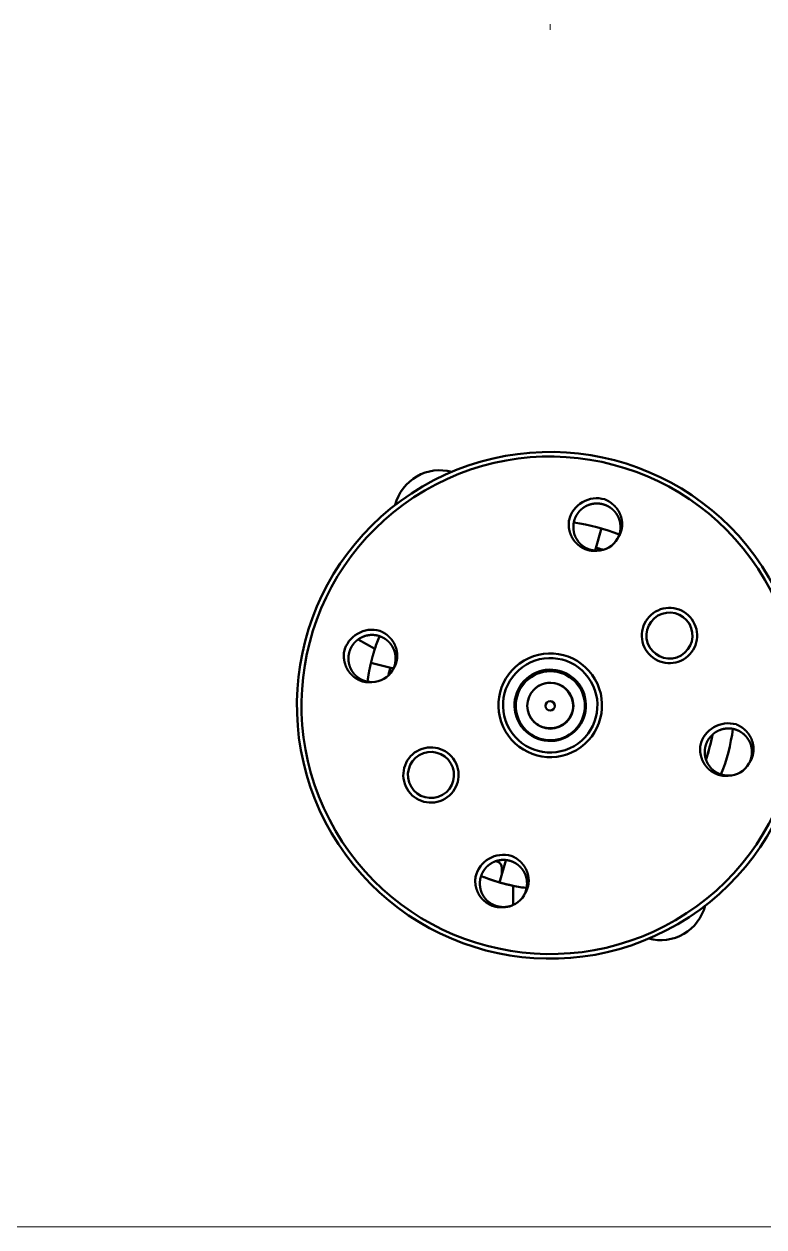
# Paper-space layout 'Layout1' of a CAD drawing. Header units: millimetres. Extents: x 0 to 420, y 0 to 297.
# Drawn here: x 116.8 to 181, y 0 to 104.5 of the extents above; entities that cross this region are included whole.
import ezdxf

# ---------------------------------------------------------------- set-up
doc = ezdxf.new("R2010")
doc.units = ezdxf.units.MM
doc.layers.add('170', color=7, linetype='Continuous', true_color=0xffffff)

psp = doc.layouts.get("Layout1")

# ---------------------------------------------------------------- linework, layer by layer
at = {"layer": '170', "color": 193, "linetype": 'Continuous', "lineweight": 13}
psp.add_line((162.47, 103.95), (162.47, 104.46), dxfattribs=at)
at = {"layer": '170', "color": 155, "linetype": 'Continuous', "lineweight": 50}
for p, q in [((166.39, 58.74), (166.94, 60.67)), ((147.24, 50.19), (145.8, 51.02)), ((148.86, 48.51), (146.91, 48.98)), ((179.32, 42.77), (179.25, 42.83)), ((158.62, 31.82), (158.08, 29.92)), ((158.29, 31.16), (158.29, 30.67)), ((159.27, 27.97), (159.26, 29.63))]:
    psp.add_line(p, q, dxfattribs=at)
at = {"layer": '170', "color": 80, "linetype": 'Continuous', "lineweight": 13}
psp.add_line((0, 0), (420, 0), dxfattribs=at)
at = {"layer": '170', "color": 155, "linetype": 'Continuous', "lineweight": 50}
for centre, radius, start, end in [((162.48, 45.3), 22, 300.3, 120.3), ((162.48, 45.3), 21.6, 300.3, 120.3), ((152.89, 61.71), 4, 119.7885, 165.5553), ((152.89, 61.71), 4, 75.0452, 119.7885), ((162.48, 45.3), 22, 120.3, 300.3), ((162.48, 45.3), 21.6, 120.3, 300.3), ((166.54, 60.78), 2.5, 74.4184, 166.1816), ((162.48, 45.3), 16, 67.9734, 82.6292), ((166.54, 60.78), 2.05, 269.742, 330.858), ((162.49, 45.26), 14.3, 71.4957, 73.8821), ((162.49, 45.26), 14.3, 71.5493, 73.8862), ((172.84, 51.36), 2.4, 120.3, 300.3), ((172.84, 51.36), 2.4, 300.3, 120.3), ((172.84, 51.36), 2, 300.3, 120.3), ((172.84, 51.36), 2, 120.3, 300.3), ((162.49, 45.27), 14, 30.1303, 30.7884), ((147, 49.36), 2.5, 74.4184, 166.1816), ((162.48, 45.3), 16, 157.7745, 162.2027), ((162.48, 45.3), 4.5, 120.3, 300.3), ((162.48, 45.3), 4.5, 300.3, 120.3), ((162.48, 45.3), 4.1, 300.3, 120.3), ((147, 49.36), 2.05, 269.742, 330.858), ((162.49, 45.26), 14.3, 166.6054, 169.2161), ((162.49, 45.26), 14.3, 166.6052, 169.0813), ((162.48, 45.3), 4.1, 120.3, 300.3), ((162.49, 45.26), 3, 0, 180), ((162.48, 45.3), 3.1, 300.3, 120.3), ((162.48, 45.3), 3.1, 120.3, 300.3), ((162.49, 45.26), 2, 0, 180), ((162.47, 45.25), 2, 0, 127.9322), ((162.49, 45.26), 3, 180, 0), ((162.49, 45.26), 2, 180, 0), ((162.48, 45.3), 2, 242.6, 17.9178), ((162.47, 45.25), 0.4, 0, 180), ((162.47, 45.25), 0.4, 180, 0), ((162.47, 45.25), 2, 356.8388, 0), ((162.48, 45.3), 2, 199.085, 242.6), ((177.95, 41.24), 2.5, 74.4184, 166.1816), ((162.48, 45.3), 16, 337.9545, 352.6311), ((162.49, 45.26), 14.3, 341.0808, 349.7903), ((162.49, 45.26), 14.3, 341.2184, 349.6533), ((152.12, 39.25), 2.4, 120.3, 300.3), ((152.12, 39.25), 2, 120.3, 300.3), ((152.12, 39.25), 2.4, 300.3, 120.3), ((152.12, 39.25), 2, 300.3, 120.3), ((177.95, 41.24), 2.05, 269.742, 330.858), ((158.42, 29.82), 2.5, 74.4184, 166.1816), ((162.49, 45.26), 14.3, 250.7603, 251.2072), ((157.69, 31.16), 0.6, 0, 71.2063), ((162.48, 45.3), 16, 258.3973, 262.8255), ((158.42, 29.82), 2.05, 269.742, 330.858), ((172.06, 28.9), 4, 300.3, 345.5552), ((172.06, 28.9), 4, 255.0446, 300.3)]:
    psp.add_arc(centre, radius, start, end, dxfattribs=at)
for points, knots in [([(168.33, 59.77), (168.38, 59.87), (168.4, 59.93), (168.43, 59.99), (168.48, 60.11), (168.51, 60.23), (168.53, 60.3), (168.55, 60.36), (168.56, 60.43), (168.57, 60.49), (168.58, 60.62), (168.59, 60.75), (168.59, 60.88), (168.57, 61.01), (168.57, 61.08), (168.56, 61.14), (168.54, 61.21), (168.53, 61.27), (168.49, 61.39), (168.45, 61.52), (168.4, 61.64), (168.34, 61.76), (168.27, 61.87), (168.2, 61.98), (168.12, 62.08), (168.04, 62.18), (167.99, 62.22), (167.94, 62.27), (167.89, 62.31), (167.84, 62.36), (167.74, 62.44), (167.63, 62.51), (167.52, 62.58), (167.4, 62.64), (167.34, 62.66), (167.28, 62.69), (167.22, 62.71), (167.16, 62.73), (167.03, 62.77), (166.91, 62.79), (166.84, 62.8), (166.78, 62.81), (166.71, 62.82), (166.65, 62.82), (166.52, 62.83), (166.39, 62.82), (166.26, 62.81), (166.13, 62.79), (166.06, 62.77), (166, 62.76), (165.94, 62.74), (165.87, 62.72), (165.75, 62.67), (165.63, 62.62), (165.52, 62.56), (165.41, 62.49), (165.35, 62.45), (165.3, 62.41), (165.25, 62.37), (165.2, 62.33), (165.1, 62.24), (165.01, 62.15), (164.97, 62.1), (164.93, 62.05), (164.89, 61.99), (164.85, 61.94), (164.78, 61.83), (164.72, 61.72), (164.66, 61.6), (164.61, 61.48), (164.59, 61.42), (164.57, 61.35), (164.55, 61.29), (164.54, 61.23), (164.51, 61.1), (164.5, 60.97), (164.49, 60.84), (164.49, 60.71), (164.49, 60.64), (164.5, 60.58), (164.51, 60.51), (164.52, 60.45), (164.54, 60.32), (164.57, 60.19), (164.59, 60.13), (164.61, 60.07), (164.64, 60.01), (164.66, 59.95), (164.72, 59.83), (164.79, 59.72), (164.86, 59.61), (164.93, 59.5), (164.98, 59.45), (165.02, 59.4), (165.06, 59.35), (165.11, 59.31), (165.21, 59.22), (165.31, 59.14), (165.41, 59.06), (165.53, 58.99), (165.58, 58.96), (165.64, 58.93), (165.7, 58.91), (165.76, 58.88), (165.88, 58.83), (166.01, 58.8), (166.07, 58.78), (166.14, 58.77), (166.2, 58.76), (166.27, 58.75), (166.4, 58.73), (166.53, 58.73)], [0, 0, 0.010123, 0.016233, 0.022328, 0.034494, 0.04667, 0.052778, 0.058907, 0.065061, 0.07121, 0.083431, 0.0956, 0.107765, 0.119977, 0.126122, 0.132278, 0.138416, 0.14453, 0.156713, 0.168878, 0.181074, 0.193349, 0.205627, 0.217823, 0.229984, 0.242161, 0.248271, 0.254405, 0.26056, 0.266706, 0.278922, 0.29109, 0.303261, 0.315482, 0.321631, 0.327788, 0.33392, 0.340031, 0.352208, 0.364371, 0.370463, 0.37657, 0.3827, 0.388853, 0.401121, 0.413311, 0.425473, 0.437657, 0.443773, 0.449913, 0.456071, 0.462213, 0.474425, 0.486593, 0.498765, 0.510991, 0.517142, 0.523294, 0.529421, 0.535526, 0.547698, 0.559861, 0.565955, 0.572067, 0.578204, 0.58436, 0.596621, 0.608808, 0.620973, 0.633162, 0.639282, 0.645427, 0.651583, 0.657719, 0.66992, 0.682083, 0.694256, 0.706489, 0.712642, 0.718793, 0.724916, 0.731019, 0.743192, 0.75536, 0.761458, 0.767574, 0.773718, 0.779875, 0.792128, 0.804311, 0.816472, 0.828662, 0.834784, 0.840933, 0.847086, 0.853214, 0.86541, 0.877573, 0.889751, 0.901995, 0.908151, 0.9143, 0.92042, 0.926521, 0.938691, 0.95086, 0.95696, 0.963079, 0.969224, 0.975384, 0.987687, 1, 1]), ([(168.33, 59.78), (168.4, 59.89), (168.47, 60), (168.5, 60.05), (168.53, 60.11), (168.55, 60.17), (168.58, 60.23), (168.62, 60.35), (168.66, 60.48), (168.69, 60.6), (168.71, 60.73), (168.72, 60.79), (168.72, 60.86), (168.73, 60.92), (168.73, 60.99), (168.73, 61.12), (168.72, 61.25), (168.7, 61.37), (168.68, 61.5), (168.66, 61.56), (168.65, 61.63), (168.63, 61.69), (168.61, 61.75), (168.51, 61.99), (168.39, 62.22), (168.35, 62.27), (168.31, 62.32), (168.28, 62.38), (168.24, 62.43), (168.15, 62.53), (168.07, 62.62), (167.97, 62.71), (167.87, 62.79), (167.82, 62.84), (167.77, 62.87), (167.72, 62.91), (167.67, 62.95), (167.56, 63.02), (167.44, 63.08), (167.33, 63.14), (167.21, 63.19)], [0, 0, 0.031176, 0.062342, 0.077962, 0.093627, 0.109364, 0.12512, 0.156457, 0.187631, 0.218767, 0.249982, 0.265653, 0.281386, 0.297126, 0.312811, 0.34405, 0.375211, 0.406397, 0.437706, 0.453443, 0.469177, 0.484844, 0.500461, 0.562637, 0.62504, 0.640775, 0.656505, 0.672176, 0.687802, 0.71898, 0.750128, 0.781339, 0.812694, 0.828429, 0.844128, 0.859769, 0.875369, 0.90649, 0.937576, 0.968717, 1, 1]), ([(164.11, 61.37), (164.1, 61.25), (164.09, 61.12), (164.09, 60.99), (164.09, 60.86), (164.1, 60.8), (164.11, 60.73), (164.11, 60.67), (164.12, 60.6), (164.15, 60.48), (164.18, 60.35), (164.22, 60.23), (164.27, 60.11), (164.32, 59.99), (164.38, 59.87), (164.41, 59.82), (164.44, 59.76), (164.48, 59.71), (164.51, 59.65), (164.59, 59.55), (164.67, 59.45), (164.76, 59.36), (164.86, 59.27), (164.91, 59.23), (164.96, 59.19), (165.01, 59.15), (165.06, 59.11), (165.17, 59.04), (165.28, 58.97), (165.4, 58.92), (165.51, 58.86), (165.57, 58.84), (165.64, 58.82), (165.7, 58.8), (165.76, 58.78), (165.89, 58.75), (166.01, 58.73), (166.14, 58.72), (166.27, 58.71), (166.34, 58.71), (166.4, 58.72), (166.46, 58.72), (166.53, 58.73)], [0, 0, 0.031315, 0.062485, 0.093604, 0.124757, 0.140374, 0.156032, 0.171751, 0.187499, 0.218863, 0.250057, 0.281168, 0.312282, 0.34349, 0.37489, 0.390643, 0.406343, 0.421976, 0.437559, 0.468636, 0.499683, 0.530806, 0.562108, 0.577857, 0.593601, 0.609282, 0.624914, 0.656088, 0.687226, 0.718426, 0.749804, 0.765563, 0.781285, 0.796931, 0.812526, 0.843614, 0.87468, 0.905843, 0.937233, 0.953002, 0.968726, 0.984383, 1, 1]), ([(148.79, 48.36), (148.83, 48.42), (148.88, 48.55), (148.94, 48.68), (148.98, 48.81), (149.01, 48.95), (149.02, 49.02), (149.03, 49.09), (149.04, 49.16), (149.05, 49.23), (149.05, 49.37), (149.05, 49.51), (149.04, 49.58), (149.03, 49.64), (149.02, 49.71), (149.01, 49.78), (148.97, 49.92), (148.93, 50.05), (148.88, 50.18), (148.82, 50.31), (148.8, 50.34), (148.79, 50.37), (148.77, 50.4), (148.75, 50.43), (148.71, 50.49), (148.67, 50.55), (148.59, 50.66), (148.5, 50.76), (148.45, 50.81), (148.4, 50.86), (148.37, 50.88), (148.35, 50.91), (148.32, 50.93), (148.29, 50.95), (148.18, 51.04), (148.07, 51.11), (147.94, 51.18), (147.82, 51.24), (147.75, 51.27), (147.69, 51.29), (147.62, 51.32), (147.55, 51.34), (147.42, 51.37), (147.28, 51.39), (147.21, 51.4), (147.14, 51.41), (147.07, 51.41), (147, 51.41), (146.86, 51.41), (146.72, 51.39), (146.59, 51.37), (146.45, 51.34), (146.38, 51.32), (146.32, 51.29), (146.25, 51.27), (146.19, 51.24), (146.06, 51.18), (145.94, 51.11), (145.88, 51.08), (145.82, 51.04), (145.76, 51), (145.71, 50.95), (145.6, 50.86), (145.51, 50.76), (145.41, 50.66), (145.33, 50.55), (145.25, 50.43), (145.18, 50.31), (145.12, 50.18), (145.07, 50.05), (145.05, 49.99), (145.03, 49.92), (145.01, 49.85), (145, 49.78), (144.97, 49.65), (144.96, 49.51), (144.95, 49.37), (144.96, 49.23), (144.97, 49.09), (144.99, 48.95), (145.03, 48.82), (145.07, 48.68), (145.09, 48.62), (145.12, 48.55), (145.15, 48.49), (145.18, 48.42), (145.25, 48.3), (145.32, 48.19), (145.36, 48.13), (145.41, 48.07), (145.45, 48.02), (145.5, 47.97), (145.6, 47.87), (145.7, 47.78), (145.81, 47.69), (145.93, 47.62), (145.99, 47.58), (146.05, 47.55), (146.11, 47.51), (146.18, 47.48), (146.31, 47.43), (146.44, 47.39), (146.51, 47.37), (146.57, 47.36), (146.64, 47.34), (146.71, 47.33), (146.85, 47.32), (146.99, 47.31)], [0, 0, 0.007153, 0.020213, 0.033221, 0.046235, 0.059315, 0.065893, 0.072463, 0.079001, 0.085518, 0.098521, 0.111535, 0.118066, 0.124622, 0.131202, 0.137771, 0.150825, 0.163832, 0.17685, 0.18994, 0.193233, 0.196525, 0.199811, 0.203087, 0.209622, 0.216137, 0.229139, 0.242154, 0.248687, 0.255247, 0.258539, 0.261831, 0.265115, 0.26839, 0.281436, 0.29444, 0.307461, 0.32056, 0.327142, 0.333704, 0.340236, 0.34675, 0.359752, 0.372772, 0.379309, 0.385873, 0.392452, 0.39901, 0.412049, 0.425051, 0.438075, 0.451182, 0.457763, 0.46432, 0.470849, 0.477362, 0.490365, 0.503392, 0.509933, 0.516502, 0.523079, 0.529631, 0.542664, 0.555663, 0.568691, 0.581806, 0.594929, 0.607966, 0.620969, 0.634002, 0.640548, 0.647125, 0.653701, 0.660247, 0.673275, 0.686274, 0.699308, 0.712429, 0.725544, 0.738573, 0.751576, 0.764613, 0.771167, 0.777746, 0.784318, 0.790861, 0.803887, 0.816888, 0.823399, 0.829925, 0.836479, 0.843058, 0.856161, 0.869184, 0.882186, 0.895227, 0.901786, 0.908367, 0.914933, 0.921472, 0.934496, 0.9475, 0.954013, 0.960544, 0.967103, 0.973686, 0.98684, 1, 1]), ([(148.79, 48.36), (148.87, 48.47), (148.93, 48.58), (148.96, 48.64), (148.99, 48.69), (149.02, 48.75), (149.04, 48.81), (149.09, 48.94), (149.12, 49.06), (149.15, 49.19), (149.17, 49.31), (149.18, 49.38), (149.19, 49.44), (149.19, 49.51), (149.19, 49.57), (149.19, 49.7), (149.18, 49.83), (149.16, 49.96), (149.14, 50.08), (149.13, 50.15), (149.11, 50.21), (149.09, 50.27), (149.07, 50.33), (148.97, 50.57), (148.85, 50.8), (148.81, 50.85), (148.78, 50.91), (148.74, 50.96), (148.7, 51.01), (148.62, 51.11), (148.53, 51.2), (148.44, 51.29), (148.34, 51.38), (148.29, 51.42), (148.24, 51.46), (148.18, 51.5), (148.13, 51.53), (148.02, 51.6), (147.91, 51.66), (147.79, 51.72), (147.67, 51.77)], [0, 0, 0.031175, 0.062342, 0.077961, 0.093626, 0.109363, 0.12512, 0.156457, 0.187631, 0.218767, 0.249982, 0.265653, 0.281386, 0.297126, 0.31281, 0.344049, 0.375211, 0.406397, 0.437706, 0.453443, 0.469176, 0.484844, 0.500461, 0.562637, 0.62504, 0.640775, 0.656505, 0.672176, 0.687804, 0.71898, 0.750128, 0.781339, 0.812694, 0.828429, 0.844128, 0.859769, 0.875369, 0.90649, 0.937576, 0.968717, 1, 1]), ([(147.24, 50.19), (147.24, 50.17), (147.23, 50.14), (147.22, 50.1), (147.2, 50.06), (147.18, 50), (147.17, 49.96), (147.16, 49.92), (147.15, 49.88), (147.14, 49.84), (147.11, 49.75), (147.08, 49.64), (147.05, 49.53), (147.01, 49.4), (146.98, 49.26), (146.94, 49.11), (146.92, 49.03), (146.9, 48.95), (146.89, 48.9), (146.88, 48.86), (146.87, 48.82), (146.86, 48.77), (146.82, 48.59), (146.78, 48.4), (146.74, 48.2), (146.7, 47.98), (146.67, 47.76), (146.63, 47.53), (146.61, 47.36)], [0, 0, 0.007835, 0.017596, 0.031264, 0.048871, 0.070484, 0.082821, 0.096197, 0.110631, 0.12608, 0.159835, 0.197395, 0.238767, 0.284005, 0.333175, 0.386391, 0.414558, 0.443792, 0.458799, 0.474026, 0.489442, 0.505056, 0.569472, 0.637023, 0.707719, 0.781595, 0.858701, 0.939119, 1, 1]), ([(144.57, 49.96), (144.56, 49.83), (144.55, 49.7), (144.55, 49.57), (144.56, 49.44), (144.56, 49.38), (144.57, 49.31), (144.58, 49.25), (144.59, 49.19), (144.61, 49.06), (144.65, 48.93), (144.69, 48.81), (144.73, 48.69), (144.78, 48.57), (144.84, 48.46), (144.87, 48.4), (144.91, 48.34), (144.94, 48.29), (144.98, 48.24), (145.06, 48.13), (145.14, 48.04), (145.23, 47.94), (145.32, 47.85), (145.37, 47.81), (145.42, 47.77), (145.47, 47.73), (145.52, 47.69), (145.63, 47.62), (145.74, 47.56), (145.86, 47.5), (145.98, 47.45), (146.04, 47.42), (146.1, 47.4), (146.16, 47.38), (146.22, 47.37), (146.35, 47.34), (146.48, 47.31), (146.6, 47.3), (146.73, 47.3), (146.8, 47.3), (146.86, 47.3), (146.93, 47.3), (146.99, 47.31)], [0, 0, 0.031314, 0.062485, 0.093603, 0.124757, 0.140373, 0.156031, 0.17175, 0.187498, 0.218862, 0.250057, 0.281167, 0.312282, 0.34349, 0.37489, 0.390643, 0.406343, 0.421975, 0.437559, 0.468635, 0.499683, 0.530805, 0.562107, 0.577856, 0.5936, 0.609282, 0.624914, 0.656088, 0.687223, 0.718426, 0.749804, 0.765563, 0.781285, 0.796931, 0.812525, 0.843614, 0.874678, 0.90584, 0.937233, 0.953002, 0.968726, 0.984383, 1, 1]), ([(179.74, 40.24), (179.75, 40.25), (179.81, 40.37), (179.86, 40.49), (179.91, 40.62), (179.94, 40.75), (179.96, 40.81), (179.97, 40.88), (179.98, 40.94), (179.99, 41.01), (180, 41.14), (180, 41.28), (180, 41.41), (179.98, 41.54), (179.97, 41.61), (179.96, 41.67), (179.94, 41.74), (179.93, 41.8), (179.89, 41.93), (179.84, 42.05), (179.81, 42.11), (179.78, 42.17), (179.75, 42.23), (179.71, 42.29), (179.64, 42.4), (179.56, 42.51), (179.48, 42.61), (179.38, 42.71), (179.34, 42.76), (179.29, 42.8), (179.23, 42.84), (179.18, 42.88), (179.07, 42.96), (178.96, 43.03), (178.9, 43.06), (178.84, 43.09), (178.78, 43.12), (178.72, 43.14), (178.59, 43.19), (178.46, 43.23), (178.33, 43.26), (178.2, 43.28), (178.14, 43.28), (178.07, 43.29), (178, 43.29), (177.93, 43.29), (177.8, 43.29), (177.67, 43.27), (177.54, 43.25), (177.41, 43.22), (177.34, 43.2), (177.28, 43.18), (177.22, 43.15), (177.15, 43.13), (177.03, 43.07), (176.92, 43.01), (176.86, 42.97), (176.8, 42.94), (176.75, 42.9), (176.7, 42.86), (176.59, 42.77), (176.5, 42.68), (176.41, 42.58), (176.32, 42.48), (176.28, 42.43), (176.24, 42.37), (176.21, 42.31), (176.17, 42.26), (176.11, 42.14), (176.06, 42.02), (176.03, 41.96), (176.01, 41.89), (175.99, 41.83), (175.97, 41.76), (175.94, 41.63), (175.92, 41.5), (175.91, 41.37), (175.9, 41.24), (175.91, 41.17), (175.91, 41.1), (175.91, 41.04), (175.92, 40.97), (175.94, 40.84), (175.97, 40.71), (176.01, 40.58), (176.06, 40.46), (176.09, 40.39), (176.12, 40.33), (176.15, 40.27), (176.18, 40.22), (176.25, 40.1), (176.33, 40), (176.37, 39.94), (176.41, 39.89), (176.46, 39.84), (176.5, 39.79), (176.6, 39.7), (176.7, 39.62), (176.81, 39.54), (176.92, 39.47), (176.98, 39.44), (177.04, 39.41), (177.1, 39.38), (177.16, 39.35), (177.29, 39.3), (177.41, 39.26), (177.48, 39.25), (177.54, 39.23), (177.61, 39.22), (177.68, 39.21), (177.81, 39.2), (177.95, 39.19)], [0, 0, 0.001611, 0.014129, 0.026572, 0.038993, 0.051444, 0.057698, 0.06398, 0.070261, 0.076516, 0.088966, 0.101384, 0.113824, 0.126339, 0.132625, 0.138895, 0.145137, 0.151362, 0.163787, 0.176221, 0.18246, 0.188721, 0.195007, 0.201286, 0.213762, 0.226187, 0.23861, 0.251088, 0.257367, 0.263651, 0.26991, 0.276147, 0.288579, 0.301002, 0.307227, 0.313471, 0.319744, 0.32603, 0.338545, 0.350983, 0.363403, 0.375855, 0.38211, 0.388393, 0.394673, 0.400924, 0.413373, 0.425793, 0.438237, 0.450757, 0.457044, 0.463311, 0.469553, 0.475776, 0.488201, 0.500634, 0.506873, 0.513134, 0.519419, 0.525695, 0.538168, 0.550591, 0.563017, 0.5755, 0.581782, 0.588066, 0.594323, 0.600559, 0.612991, 0.625416, 0.631643, 0.637888, 0.644161, 0.650448, 0.662955, 0.675391, 0.68781, 0.700264, 0.706523, 0.712807, 0.719085, 0.725337, 0.737785, 0.750206, 0.762653, 0.775177, 0.781464, 0.787728, 0.793967, 0.80019, 0.81261, 0.825044, 0.831283, 0.837546, 0.843831, 0.850105, 0.862575, 0.874998, 0.887428, 0.899916, 0.906198, 0.912483, 0.918739, 0.924973, 0.937404, 0.94983, 0.956057, 0.962301, 0.968575, 0.974864, 0.987428, 1, 1]), ([(179.74, 40.24), (179.82, 40.35), (179.88, 40.46), (179.91, 40.52), (179.94, 40.57), (179.97, 40.63), (180, 40.69), (180.04, 40.82), (180.08, 40.94), (180.1, 41.07), (180.12, 41.19), (180.13, 41.26), (180.14, 41.32), (180.14, 41.39), (180.14, 41.45), (180.14, 41.58), (180.13, 41.71), (180.12, 41.84), (180.09, 41.96), (180.08, 42.03), (180.06, 42.09), (180.04, 42.15), (180.02, 42.21), (179.93, 42.45), (179.8, 42.68), (179.77, 42.73), (179.73, 42.79), (179.69, 42.84), (179.65, 42.89), (179.57, 42.99), (179.48, 43.08), (179.39, 43.17), (179.29, 43.26), (179.24, 43.3), (179.19, 43.34), (179.14, 43.38), (179.08, 43.41), (178.97, 43.48), (178.86, 43.54), (178.75, 43.6), (178.63, 43.65)], [0, 0, 0.031175, 0.06234, 0.07796, 0.093625, 0.109362, 0.125117, 0.156454, 0.18763, 0.218766, 0.24998, 0.265652, 0.281385, 0.297125, 0.31281, 0.344048, 0.375211, 0.406395, 0.437706, 0.453442, 0.469176, 0.484845, 0.500461, 0.562636, 0.625041, 0.640776, 0.656506, 0.672173, 0.687803, 0.718978, 0.750128, 0.781336, 0.812694, 0.828428, 0.844128, 0.859771, 0.875369, 0.906492, 0.937579, 0.968719, 1, 1]), ([(175.53, 41.84), (175.51, 41.71), (175.5, 41.58), (175.5, 41.45), (175.51, 41.32), (175.51, 41.26), (175.52, 41.19), (175.53, 41.13), (175.54, 41.07), (175.57, 40.94), (175.6, 40.81), (175.64, 40.69), (175.68, 40.57), (175.74, 40.45), (175.79, 40.34), (175.83, 40.28), (175.86, 40.22), (175.89, 40.17), (175.93, 40.12), (176.01, 40.01), (176.09, 39.92), (176.18, 39.82), (176.27, 39.73), (176.32, 39.69), (176.37, 39.65), (176.42, 39.61), (176.48, 39.57), (176.58, 39.5), (176.7, 39.44), (176.81, 39.38), (176.93, 39.33), (176.99, 39.3), (177.05, 39.28), (177.11, 39.26), (177.18, 39.25), (177.3, 39.22), (177.43, 39.19), (177.56, 39.18), (177.69, 39.18), (177.75, 39.18), (177.82, 39.18), (177.88, 39.18), (177.95, 39.19)], [0, 0, 0.031314, 0.062485, 0.093604, 0.124757, 0.140374, 0.156032, 0.171751, 0.187499, 0.218863, 0.250057, 0.281168, 0.312283, 0.34349, 0.374892, 0.390644, 0.406344, 0.421977, 0.43756, 0.468635, 0.499682, 0.530805, 0.562107, 0.577856, 0.593601, 0.609282, 0.624914, 0.65609, 0.687227, 0.718431, 0.749803, 0.765563, 0.781287, 0.796933, 0.812525, 0.843617, 0.874683, 0.905843, 0.937233, 0.953002, 0.968729, 0.984383, 1, 1]), ([(160.21, 28.82), (160.24, 28.89), (160.3, 29.01), (160.35, 29.14), (160.39, 29.28), (160.43, 29.41), (160.44, 29.48), (160.45, 29.55), (160.46, 29.62), (160.46, 29.69), (160.47, 29.83), (160.46, 29.97), (160.46, 30.04), (160.45, 30.11), (160.44, 30.18), (160.42, 30.25), (160.39, 30.38), (160.35, 30.52), (160.3, 30.64), (160.24, 30.77), (160.22, 30.8), (160.2, 30.83), (160.19, 30.86), (160.17, 30.89), (160.13, 30.95), (160.09, 31.01), (160.01, 31.12), (159.91, 31.23), (159.87, 31.28), (159.82, 31.32), (159.79, 31.35), (159.76, 31.37), (159.74, 31.39), (159.71, 31.42), (159.6, 31.5), (159.48, 31.58), (159.36, 31.65), (159.23, 31.71), (159.17, 31.73), (159.1, 31.76), (159.04, 31.78), (158.97, 31.8), (158.83, 31.83), (158.7, 31.86), (158.63, 31.86), (158.56, 31.87), (158.49, 31.87), (158.42, 31.87), (158.28, 31.87), (158.14, 31.86), (158, 31.83), (157.87, 31.8), (157.8, 31.78), (157.73, 31.76), (157.67, 31.73), (157.6, 31.71), (157.48, 31.65), (157.36, 31.58), (157.3, 31.54), (157.24, 31.5), (157.18, 31.46), (157.13, 31.42), (157.02, 31.32), (156.92, 31.23), (156.83, 31.12), (156.75, 31.01), (156.67, 30.89), (156.6, 30.77), (156.54, 30.65), (156.49, 30.52), (156.47, 30.45), (156.45, 30.38), (156.43, 30.31), (156.41, 30.25), (156.39, 30.11), (156.37, 29.97), (156.37, 29.83), (156.37, 29.69), (156.39, 29.55), (156.41, 29.41), (156.44, 29.28), (156.48, 29.15), (156.51, 29.08), (156.53, 29.01), (156.56, 28.95), (156.59, 28.89), (156.66, 28.77), (156.74, 28.65), (156.78, 28.59), (156.82, 28.54), (156.87, 28.48), (156.91, 28.43), (157.01, 28.33), (157.12, 28.24), (157.23, 28.16), (157.34, 28.08), (157.4, 28.04), (157.47, 28.01), (157.53, 27.98), (157.59, 27.95), (157.72, 27.9), (157.85, 27.85), (157.92, 27.84), (157.99, 27.82), (158.06, 27.81), (158.13, 27.8), (158.27, 27.78), (158.41, 27.77)], [0, 0, 0.007153, 0.020213, 0.033221, 0.046235, 0.059315, 0.065894, 0.072463, 0.079001, 0.085518, 0.098522, 0.111535, 0.118066, 0.124622, 0.131202, 0.137771, 0.150825, 0.163831, 0.17685, 0.189941, 0.193233, 0.196526, 0.199811, 0.203088, 0.209622, 0.216137, 0.229139, 0.242154, 0.248688, 0.255247, 0.258539, 0.261831, 0.265115, 0.26839, 0.281437, 0.29444, 0.307462, 0.320561, 0.327142, 0.333704, 0.340236, 0.346751, 0.359752, 0.372772, 0.379309, 0.385874, 0.392451, 0.39901, 0.412049, 0.425051, 0.438075, 0.451183, 0.457763, 0.46432, 0.47085, 0.477362, 0.490366, 0.503391, 0.509933, 0.516503, 0.52308, 0.529632, 0.542664, 0.555664, 0.568691, 0.581806, 0.594929, 0.607966, 0.62097, 0.634002, 0.640548, 0.647125, 0.653701, 0.660247, 0.673275, 0.686275, 0.699309, 0.712429, 0.725544, 0.738573, 0.751577, 0.764614, 0.771168, 0.777747, 0.784319, 0.790862, 0.803887, 0.816889, 0.823399, 0.829925, 0.83648, 0.843058, 0.856162, 0.869184, 0.882186, 0.895228, 0.901787, 0.908367, 0.914934, 0.921473, 0.934496, 0.9475, 0.954014, 0.960544, 0.967104, 0.973686, 0.98684, 1, 1]), ([(160.21, 28.83), (160.28, 28.93), (160.35, 29.04), (160.38, 29.1), (160.41, 29.16), (160.43, 29.22), (160.46, 29.28), (160.5, 29.4), (160.54, 29.52), (160.57, 29.65), (160.59, 29.78), (160.6, 29.84), (160.6, 29.91), (160.61, 29.97), (160.61, 30.04), (160.61, 30.16), (160.6, 30.29), (160.58, 30.42), (160.56, 30.55), (160.54, 30.61), (160.53, 30.67), (160.51, 30.74), (160.49, 30.8), (160.39, 31.04), (160.27, 31.26), (160.23, 31.32), (160.19, 31.37), (160.16, 31.42), (160.12, 31.47), (160.03, 31.57), (159.95, 31.67), (159.85, 31.76), (159.75, 31.84), (159.7, 31.88), (159.65, 31.92), (159.6, 31.96), (159.55, 32), (159.44, 32.06), (159.32, 32.13), (159.21, 32.18), (159.09, 32.23)], [0, 0, 0.031174, 0.062341, 0.077962, 0.093627, 0.109362, 0.125118, 0.156455, 0.18763, 0.218766, 0.249981, 0.265652, 0.281385, 0.297125, 0.312809, 0.344048, 0.375211, 0.406396, 0.437705, 0.453442, 0.469175, 0.484844, 0.50046, 0.562635, 0.62504, 0.640775, 0.656503, 0.672174, 0.687802, 0.718978, 0.750128, 0.781337, 0.812693, 0.828427, 0.844128, 0.859769, 0.87537, 0.90649, 0.937577, 0.968717, 1, 1]), ([(155.99, 30.42), (155.98, 30.29), (155.97, 30.16), (155.97, 30.04), (155.97, 29.91), (155.98, 29.84), (155.99, 29.78), (155.99, 29.71), (156, 29.65), (156.03, 29.52), (156.06, 29.4), (156.1, 29.28), (156.15, 29.15), (156.2, 29.04), (156.26, 28.92), (156.29, 28.86), (156.32, 28.81), (156.36, 28.75), (156.39, 28.7), (156.47, 28.6), (156.55, 28.5), (156.64, 28.41), (156.74, 28.32), (156.79, 28.28), (156.84, 28.23), (156.89, 28.19), (156.94, 28.16), (157.05, 28.09), (157.16, 28.02), (157.27, 27.96), (157.39, 27.91), (157.45, 27.89), (157.52, 27.87), (157.58, 27.85), (157.64, 27.83), (157.77, 27.8), (157.89, 27.78), (158.02, 27.77), (158.15, 27.76), (158.21, 27.76), (158.28, 27.76), (158.34, 27.77), (158.41, 27.77)], [0, 0, 0.031314, 0.062485, 0.093604, 0.124757, 0.140374, 0.156032, 0.17175, 0.187498, 0.218863, 0.250057, 0.281168, 0.312282, 0.343491, 0.374891, 0.390645, 0.406344, 0.421975, 0.43756, 0.468637, 0.499683, 0.530807, 0.562109, 0.577856, 0.593603, 0.609282, 0.624915, 0.656087, 0.687225, 0.718428, 0.749804, 0.765563, 0.781285, 0.796931, 0.812525, 0.843617, 0.87468, 0.905843, 0.937233, 0.953005, 0.968726, 0.984383, 1, 1]), ([(156.48, 30.47), (157.06, 30.25), (157.11, 30.23), (157.16, 30.21), (157.22, 30.19), (157.27, 30.17), (157.37, 30.14), (157.46, 30.11), (157.65, 30.05), (157.83, 29.99), (158, 29.94), (158.16, 29.89), (158.2, 29.88), (158.24, 29.87), (158.28, 29.86), (158.31, 29.85), (158.38, 29.83), (158.45, 29.82), (158.58, 29.78), (158.7, 29.75), (158.81, 29.73), (158.9, 29.71), (158.94, 29.7), (158.99, 29.69), (159.02, 29.68), (159.06, 29.67), (159.12, 29.66), (159.17, 29.65), (159.21, 29.64), (159.24, 29.63), (159.25, 29.63), (159.26, 29.63)], [0, 0, 0.213972, 0.232961, 0.251802, 0.270496, 0.289003, 0.325308, 0.360675, 0.428655, 0.493036, 0.553881, 0.611227, 0.625018, 0.638592, 0.651947, 0.665062, 0.690493, 0.714866, 0.76052, 0.802137, 0.8398, 0.87356, 0.888981, 0.903438, 0.916886, 0.92929, 0.951001, 0.968674, 0.982378, 0.992159, 0.998037, 1, 1]), ([(158.24, 27.78), (158.43, 27.77), (158.5, 27.78), (158.57, 27.78), (158.64, 27.79), (158.71, 27.8), (158.84, 27.82), (158.98, 27.85), (159.05, 27.87), (159.11, 27.9), (159.2, 27.93)], [0, 0, 0.191933, 0.263878, 0.335846, 0.407486, 0.47888, 0.621249, 0.763625, 0.835037, 0.906692, 1, 1])]:
    psp.add_open_spline(points, degree=1, knots=knots, dxfattribs=at)

doc.saveas('drawing.dxf')
